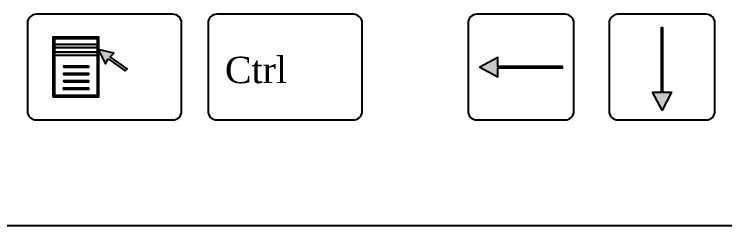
# Model space of a CAD drawing. Header units: metres. Extents: x 3586 to 7307, y 3108 to 6437.
# Drawn here: x 4054.3077 to 4054.4192, y 3258.3421 to 3258.3753 of the extents above; entities that cross this region are included whole.
import ezdxf

# ---------------------------------------------------------------- set-up
doc = ezdxf.new("R2010")
doc.units = ezdxf.units.M
doc.layers.add('FURNITURE', color=40, linetype='Continuous')
doc.layers.add('TEXT', color=151, linetype='Continuous')
doc.styles.add('STYLE1', font='times.ttf', dxfattribs={"height": 6})

msp = doc.modelspace()

# ---------------------------------------------------------------- hatches: boundary and pattern name
at = {"layer": 'TEXT'}
for points in [[(4054.40926, 3258.36313), (4054.40926, 3258.37328), (4054.40945, 3258.37328), (4054.40945, 3258.36313), (4054.41086, 3258.36313), (4054.40935, 3258.3603), (4054.40785, 3258.36313)], [(4054.32243, 3258.36834), (4054.32511, 3258.36643), (4054.32543, 3258.36679), (4054.32277, 3258.36865), (4054.32332, 3258.36925), (4054.32088, 3258.3698), (4054.32204, 3258.36757)], [(4054.38357, 3258.36694), (4054.39372, 3258.36694), (4054.39372, 3258.36713), (4054.38357, 3258.36713), (4054.38357, 3258.36854), (4054.38074, 3258.36704), (4054.38357, 3258.36553)]]:
    msp.add_hatch(color=256, dxfattribs=at).paths.add_polyline_path(points)
h = msp.add_hatch(color=256, dxfattribs=at)
h.paths.add_polyline_path([(4054.31377, 3258.36235), (4054.32101, 3258.36235), (4054.32101, 3258.37172), (4054.31377, 3258.37172)])
h.paths.add_polyline_path([(4054.31403, 3258.36261), (4054.32075, 3258.36261), (4054.32075, 3258.37146), (4054.31403, 3258.37146)], flags=16)
h = msp.add_hatch(color=256, dxfattribs=at)
h.paths.add_polyline_path([(4054.32075, 3258.37064), (4054.31403, 3258.37064), (4054.31403, 3258.3701), (4054.32075, 3258.3701)])
h.paths.add_polyline_path([(4054.32075, 3258.36944), (4054.31403, 3258.36944), (4054.31403, 3258.36892), (4054.32075, 3258.36892)])
h = msp.add_hatch(color=256, dxfattribs=at)
h.paths.add_polyline_path([(4054.31941, 3258.36375), (4054.31541, 3258.36375), (4054.31541, 3258.36357), (4054.31941, 3258.36357)])
h.paths.add_polyline_path([(4054.31942, 3258.3649), (4054.31543, 3258.3649), (4054.31543, 3258.36472), (4054.31942, 3258.36472)])
h.paths.add_polyline_path([(4054.31942, 3258.36605), (4054.31543, 3258.36605), (4054.31543, 3258.36586), (4054.31942, 3258.36586)])
h.paths.add_polyline_path([(4054.31942, 3258.36719), (4054.31543, 3258.36719), (4054.31543, 3258.36701), (4054.31942, 3258.36701)])

# ---------------------------------------------------------------- linework, layer by layer
for points in [[(4054.33259, 3258.35874, 0.414214), (4054.33397, 3258.36012), (4054.33397, 3258.37396, 0.414214), (4054.33259, 3258.37534), (4054.31117, 3258.37534, 0.414214), (4054.30978, 3258.37396), (4054.30978, 3258.36012, 0.414214), (4054.31117, 3258.35874)], [(4054.36093, 3258.35874, 0.414214), (4054.36231, 3258.36012), (4054.36231, 3258.37396, 0.414214), (4054.36093, 3258.37534), (4054.33951, 3258.37534, 0.414214), (4054.33812, 3258.37396), (4054.33812, 3258.36012, 0.414214), (4054.33951, 3258.35874)], [(4054.3803, 3258.35874), (4054.39413, 3258.35874, 0.414214), (4054.39552, 3258.36012), (4054.39552, 3258.37396, 0.414214), (4054.39413, 3258.37534), (4054.3803, 3258.37534, 0.414214), (4054.37892, 3258.37396), (4054.37892, 3258.36012, 0.414214)], [(4054.40244, 3258.35874), (4054.41627, 3258.35874, 0.414214), (4054.41765, 3258.36012), (4054.41765, 3258.37396, 0.414214), (4054.41627, 3258.37534), (4054.40244, 3258.37534, 0.414214), (4054.40105, 3258.37396), (4054.40105, 3258.36012, 0.414214)]]:
    msp.add_lwpolyline(points, format="xyb", close=True)
at = {"layer": 'FURNITURE'}
msp.add_line((4054.54907, 3258.34214), (4054.02473, 3258.34214), dxfattribs=at)
at = {"layer": 'TEXT'}
for p, q in [((4054.31403, 3258.37064), (4054.32075, 3258.37064)), ((4054.31403, 3258.3701), (4054.32075, 3258.3701)), ((4054.31403, 3258.36944), (4054.32075, 3258.36944)), ((4054.31403, 3258.36892), (4054.32075, 3258.36892))]:
    msp.add_line(p, q, dxfattribs=at)
for points in [[(4054.40926, 3258.36313), (4054.40926, 3258.37328), (4054.40945, 3258.37328), (4054.40945, 3258.36313), (4054.41086, 3258.36313), (4054.40935, 3258.3603), (4054.40785, 3258.36313)], [(4054.31377, 3258.36235), (4054.32101, 3258.36235), (4054.32101, 3258.37172), (4054.31377, 3258.37172)], [(4054.31403, 3258.36261), (4054.32075, 3258.36261), (4054.32075, 3258.37146), (4054.31403, 3258.37146)], [(4054.32243, 3258.36834), (4054.32511, 3258.36643), (4054.32543, 3258.36679), (4054.32277, 3258.36865), (4054.32332, 3258.36925), (4054.32088, 3258.3698), (4054.32204, 3258.36757)], [(4054.38357, 3258.36694), (4054.39372, 3258.36694), (4054.39372, 3258.36713), (4054.38357, 3258.36713), (4054.38357, 3258.36854), (4054.38074, 3258.36704), (4054.38357, 3258.36553)], [(4054.31543, 3258.36701), (4054.31942, 3258.36701), (4054.31942, 3258.36719), (4054.31543, 3258.36719)], [(4054.31543, 3258.36586), (4054.31942, 3258.36586), (4054.31942, 3258.36605), (4054.31543, 3258.36605)], [(4054.31543, 3258.36472), (4054.31942, 3258.36472), (4054.31942, 3258.3649), (4054.31543, 3258.3649)], [(4054.31541, 3258.36357), (4054.31941, 3258.36357), (4054.31941, 3258.36375), (4054.31541, 3258.36375)]]:
    msp.add_lwpolyline(points, close=True, dxfattribs=at)

# ---------------------------------------------------------------- texts
at = {"layer": 'TEXT', "style": 'STYLE1'}
msp.add_text('Ctrl', height=0.004151, dxfattribs=at).set_placement((4054.34077, 3258.36452))

doc.saveas('drawing.dxf')
